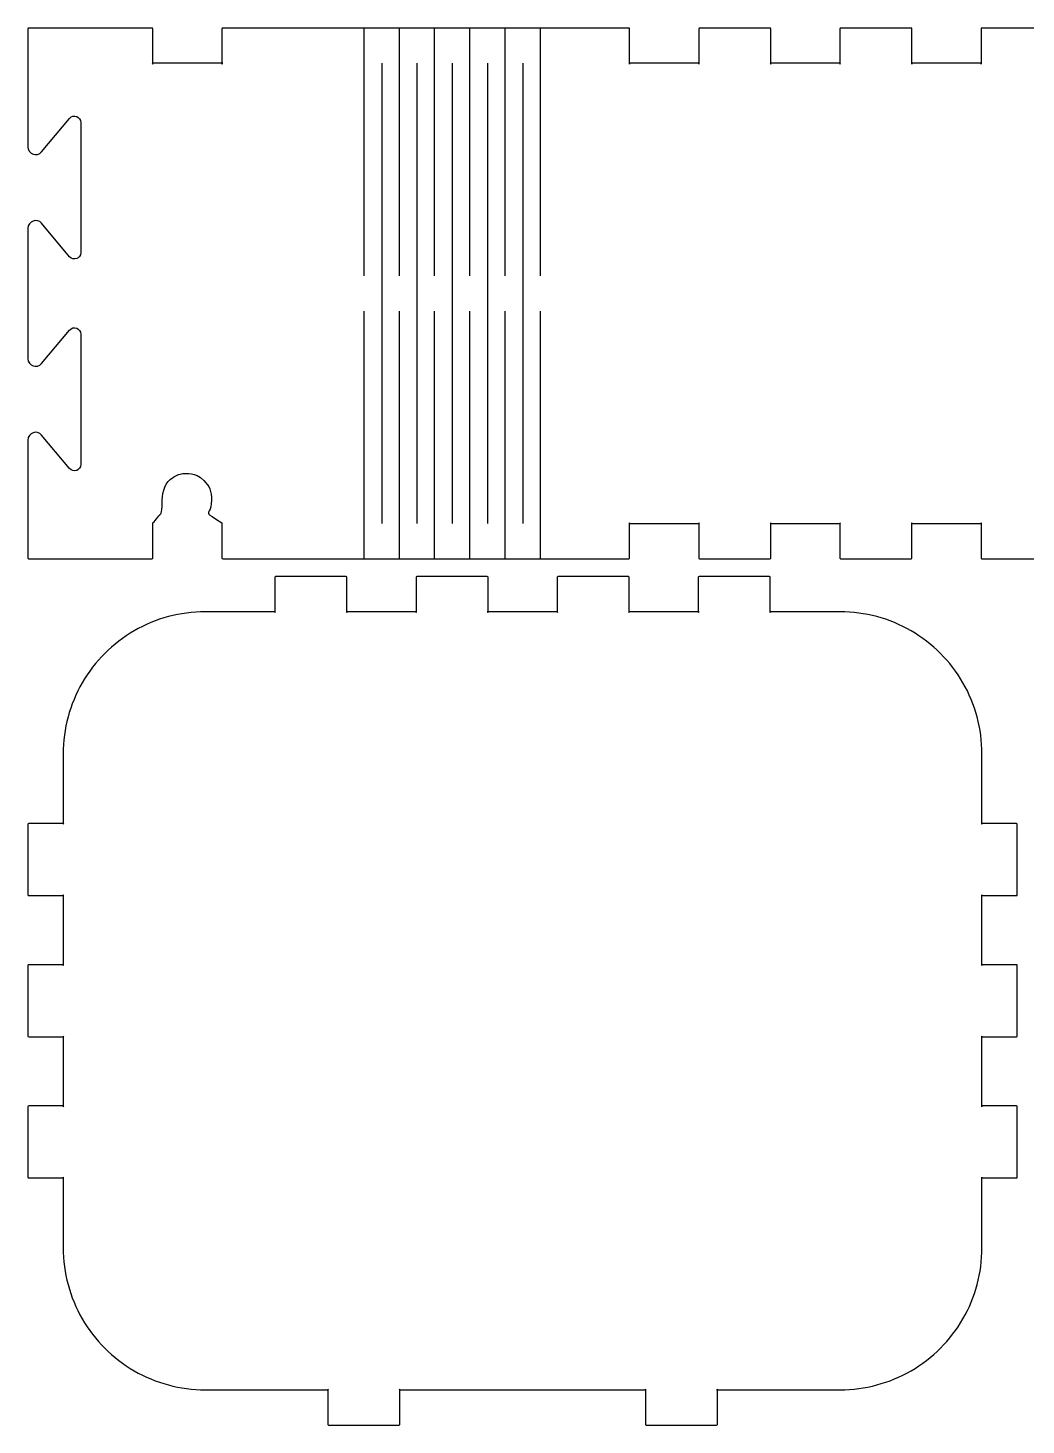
# Model space of a CAD drawing. Extents: x 1 to 449, y -9756 to -9558.
# Drawn here: x 1.2 to 142.7, y -9755.9 to -9558.1 of the extents above; entities that cross this region are included whole.
import ezdxf

# ---------------------------------------------------------------- set-up
doc = ezdxf.new("R2010")
doc.units = 0
doc.layers.get('0').update_dxf_attribs({"linetype": 'CONTINUOUS'})

msp = doc.modelspace()

# ---------------------------------------------------------------- linework, layer by layer
at = {"color": 7}
for p, q in [((1.25, -9558.1602), (1.25, -9563.1602)), ((18.851563, -9558.0586), (1.351563, -9558.0586)), ((18.953125, -9563.1602), (18.953125, -9558.1602)), ((28.75, -9558.1602), (28.75, -9563.1602)), ((46.351563, -9558.0586), (28.851563, -9558.0586)), ((76.421875, -9558.0586), (46.351563, -9558.0586)), ((48.886721, -9593.148), (48.886721, -9558.0504)), ((53.886721, -9593.148), (53.886721, -9558.0504)), ((58.886721, -9593.148), (58.886721, -9558.0504)), ((63.886721, -9593.148), (63.886721, -9558.0504)), ((68.886721, -9593.148), (68.886721, -9558.0504)), ((73.886721, -9593.148), (73.886721, -9558.0504)), ((86.421875, -9558.0586), (76.421875, -9558.0586)), ((86.523438, -9563.1602), (86.523438, -9558.1602)), ((96.320313, -9558.1602), (96.320313, -9563.1602)), ((106.42187, -9558.0586), (96.421875, -9558.0586)), ((106.52344, -9563.1602), (106.52344, -9558.1602)), ((116.32031, -9558.1602), (116.32031, -9563.1602)), ((126.42187, -9558.0586), (116.42187, -9558.0586)), ((126.52344, -9563.1602), (126.52344, -9558.1602)), ((136.32031, -9558.1602), (136.32031, -9563.1602)), ((146.42187, -9558.0586), (136.42187, -9558.0586)), ((1.25, -9563.1602), (1.25, -9574.8828)), ((28.851563, -9563.0586), (18.851563, -9563.0586)), ((51.386721, -9563.0504), (51.386721, -9628.2496)), ((56.386721, -9563.0504), (56.386721, -9628.2496)), ((61.386721, -9563.0504), (61.386721, -9628.2496)), ((66.386721, -9563.0504), (66.386721, -9628.2496)), ((71.386721, -9563.0504), (71.386721, -9628.2496)), ((96.421875, -9563.0586), (86.421875, -9563.0586)), ((116.42187, -9563.0586), (106.42187, -9563.0586)), ((136.42187, -9563.0586), (126.42187, -9563.0586)), ((3.191407, -9575.5898), (7.160157, -9570.8594)), ((8.75, -9571.4375), (8.75, -9589.8789)), ((7.160157, -9590.457), (3.191407, -9585.7266)), ((1.25, -9586.4336), (1.25, -9604.875)), ((48.886721, -9633.2496), (48.886721, -9598.148)), ((53.886721, -9633.2496), (53.886721, -9598.148)), ((58.886721, -9633.2496), (58.886721, -9598.148)), ((63.886721, -9633.2496), (63.886721, -9598.148)), ((68.886721, -9633.2496), (68.886721, -9598.148)), ((73.886721, -9633.2496), (73.886721, -9598.148)), ((3.191407, -9605.582), (7.160157, -9600.8516)), ((8.75, -9601.4297), (8.75, -9619.8711)), ((7.160157, -9620.4492), (3.191407, -9615.7188)), ((1.25, -9616.4258), (1.25, -9628.1484)), ((27.809384, -9627.5657), (28.750003, -9628.148)), ((1.25, -9628.1484), (1.250001, -9633.1484)), ((18.953125, -9633.1484), (18.953125, -9628.1484)), ((28.750003, -9628.148), (28.750003, -9633.148)), ((86.421875, -9628.25), (96.421875, -9628.25)), ((86.523438, -9633.1484), (86.523438, -9628.1484)), ((96.320313, -9628.1484), (96.320313, -9633.1484)), ((106.42187, -9628.25), (116.42187, -9628.25)), ((106.52344, -9633.1484), (106.52344, -9628.1484)), ((116.32031, -9628.1484), (116.32031, -9633.1484)), ((126.42187, -9628.25), (136.42187, -9628.25)), ((126.52344, -9633.1484), (126.52344, -9628.1484)), ((136.32031, -9628.1484), (136.32031, -9633.1484)), ((1.351563, -9633.25), (18.851563, -9633.25)), ((1.351563, -9633.25), (1.351563, -9633.25)), ((28.851565, -9633.2496), (46.351565, -9633.2496)), ((46.351563, -9633.25), (76.421875, -9633.25)), ((76.421875, -9633.25), (86.421875, -9633.25)), ((96.421875, -9633.25), (106.42187, -9633.25)), ((116.42187, -9633.25), (126.42187, -9633.25)), ((136.42187, -9633.25), (146.42187, -9633.25)), ((36.25, -9635.8555), (36.25, -9640.8555)), ((46.351562, -9635.7539), (36.351562, -9635.7539)), ((46.453125, -9640.8555), (46.453125, -9635.8555)), ((56.25, -9635.8555), (56.25, -9640.8555)), ((66.351562, -9635.7539), (56.351562, -9635.7539)), ((66.453125, -9640.8555), (66.453125, -9635.8555)), ((76.25, -9635.8555), (76.25, -9640.8555)), ((86.351562, -9635.7539), (76.351562, -9635.7539)), ((86.453125, -9640.8555), (86.453125, -9635.8555)), ((96.25, -9635.8555), (96.25, -9640.8555)), ((106.35156, -9635.7539), (96.351562, -9635.7539)), ((106.45313, -9640.8555), (106.45313, -9635.8555)), ((36.351562, -9640.7539), (26.351562, -9640.7539)), ((56.351562, -9640.7539), (46.351562, -9640.7539)), ((76.351562, -9640.7539), (66.351562, -9640.7539)), ((96.351562, -9640.7539), (86.351562, -9640.7539)), ((116.35156, -9640.7539), (106.35156, -9640.7539)), ((6.253906, -9660.8516), (6.253906, -9670.8516)), ((136.44922, -9670.8516), (136.44922, -9660.8516)), ((1.253906, -9670.8516), (1.253906, -9680.8516)), ((6.355469, -9670.75), (1.355469, -9670.75)), ((141.34766, -9670.75), (136.34766, -9670.75)), ((141.44922, -9680.8516), (141.44922, -9670.8516)), ((1.355469, -9680.9531), (6.355469, -9680.9531)), ((6.253906, -9680.8516), (6.253906, -9690.8516)), ((136.34766, -9680.9531), (141.34766, -9680.9531)), ((136.44922, -9690.8516), (136.44922, -9680.8516)), ((1.253906, -9690.8516), (1.253906, -9700.8516)), ((6.355469, -9690.75), (1.355469, -9690.75)), ((141.34766, -9690.75), (136.34766, -9690.75)), ((141.44922, -9700.8516), (141.44922, -9690.8516)), ((1.355469, -9700.9531), (6.355469, -9700.9531)), ((6.253906, -9700.8516), (6.253906, -9710.8516)), ((136.34766, -9700.9531), (141.34766, -9700.9531)), ((136.44922, -9710.8516), (136.44922, -9700.8516)), ((1.253906, -9710.8516), (1.253906, -9720.8516)), ((6.355469, -9710.75), (1.355469, -9710.75)), ((141.34766, -9710.75), (136.34766, -9710.75)), ((141.44922, -9720.8516), (141.44922, -9710.8516)), ((1.355469, -9720.9531), (6.355469, -9720.9531)), ((6.253906, -9720.8516), (6.253906, -9730.8516)), ((136.34766, -9720.9531), (141.34766, -9720.9531)), ((136.44922, -9730.8516), (136.44922, -9720.8516)), ((26.351562, -9750.9492), (43.851562, -9750.9492)), ((43.75, -9750.8477), (43.75, -9755.8477)), ((53.851562, -9750.9492), (71.351562, -9750.9492)), ((53.953125, -9755.8477), (53.953125, -9750.8477)), ((71.351562, -9750.9492), (88.851562, -9750.9492)), ((88.75, -9750.8477), (88.75, -9755.8477)), ((98.851562, -9750.9492), (116.35156, -9750.9492)), ((98.953125, -9755.8477), (98.953125, -9750.8477)), ((43.851562, -9755.9492), (53.851562, -9755.9492)), ((88.851562, -9755.9492), (98.851562, -9755.9492))]:
    msp.add_line(p, q, dxfattribs=at)
for points in [[(1.351563, -9558.0586), (1.296876, -9558.0586), (1.25, -9558.1016), (1.25, -9558.1602)], [(18.953125, -9558.1602), (18.953125, -9558.1052), (18.910155, -9558.0586), (18.851563, -9558.0586)], [(28.851563, -9558.0586), (28.796873, -9558.0586), (28.75, -9558.1016), (28.75, -9558.1602)], [(86.523438, -9558.1602), (86.523438, -9558.1052), (86.480468, -9558.0586), (86.421875, -9558.0586)], [(96.421875, -9558.0586), (96.367185, -9558.0586), (96.320313, -9558.1016), (96.320313, -9558.1602)], [(106.52344, -9558.1602), (106.52344, -9558.1052), (106.48044, -9558.0586), (106.42187, -9558.0586)], [(116.42187, -9558.0586), (116.36717, -9558.0586), (116.32031, -9558.1016), (116.32031, -9558.1602)], [(126.52344, -9558.1602), (126.52344, -9558.1052), (126.48044, -9558.0586), (126.42187, -9558.0586)], [(136.42187, -9558.0586), (136.36717, -9558.0586), (136.32031, -9558.1016), (136.32031, -9558.1602)], [(18.851563, -9563.0586), (18.906253, -9563.0586), (18.953125, -9563.1016), (18.953125, -9563.1602)], [(28.75, -9563.1602), (28.75, -9563.1052), (28.79297, -9563.0586), (28.851563, -9563.0586)], [(86.421875, -9563.0586), (86.476565, -9563.0586), (86.523438, -9563.1016), (86.523438, -9563.1602)], [(96.320313, -9563.1602), (96.320313, -9563.1052), (96.363283, -9563.0586), (96.421875, -9563.0586)], [(106.42187, -9563.0586), (106.47657, -9563.0586), (106.52344, -9563.1016), (106.52344, -9563.1602)], [(116.32031, -9563.1602), (116.32031, -9563.1052), (116.36331, -9563.0586), (116.42187, -9563.0586)], [(126.42187, -9563.0586), (126.47657, -9563.0586), (126.52344, -9563.1016), (126.52344, -9563.1602)], [(136.32031, -9563.1602), (136.32031, -9563.1052), (136.36331, -9563.0586), (136.42187, -9563.0586)], [(7.160157, -9570.8594), (7.699219, -9570.2148), (8.75, -9570.5977), (8.75, -9571.4375)], [(1.25, -9574.8828), (1.25, -9575.9102), (2.53125, -9576.375), (3.191407, -9575.5898)], [(3.191407, -9585.7266), (2.53125, -9584.9414), (1.25, -9585.4063), (1.25, -9586.4336)], [(8.75, -9589.8789), (8.75, -9590.7188), (7.699219, -9591.1016), (7.160157, -9590.457)], [(7.160157, -9600.8516), (7.699219, -9600.207), (8.75, -9600.5898), (8.75, -9601.4297)], [(1.25, -9604.875), (1.25, -9605.9023), (2.53125, -9606.3672), (3.191407, -9605.582)], [(3.191407, -9615.7188), (2.53125, -9614.9336), (1.25, -9615.3984), (1.25, -9616.4258)], [(8.75, -9619.8711), (8.75, -9620.7109), (7.699219, -9621.0938), (7.160157, -9620.4492)], [(21.427069, -9622.0011), (22.269502, -9621.3411), (22.97639, -9621.147), (23.358859, -9621.1501)], [(23.358859, -9621.1501), (24.243656, -9621.2331), (25.252215, -9620.9297), (26.701578, -9622.7626)], [(20.264922, -9625.3065), (20.228742, -9624.277), (20.523882, -9622.7088), (21.427069, -9622.0011)], [(26.701578, -9622.7626), (27.175638, -9623.3621), (27.425903, -9624.6965), (27.156208, -9625.8626)], [(19.948954, -9626.973), (19.948954, -9626.973), (20.32338, -9626.973), (20.264922, -9625.3065)], [(18.953125, -9628.1484), (18.953125, -9628.2034), (20.007544, -9626.973), (19.948954, -9626.973)], [(27.156208, -9625.8626), (26.912954, -9626.9143), (26.314598, -9626.6508), (27.809384, -9627.5657)], [(86.523438, -9628.1484), (86.523438, -9628.2034), (86.480468, -9628.25), (86.421875, -9628.25)], [(96.421875, -9628.25), (96.367185, -9628.25), (96.320313, -9628.207), (96.320313, -9628.1484)], [(106.52344, -9628.1484), (106.52344, -9628.2034), (106.48044, -9628.25), (106.42187, -9628.25)], [(116.42187, -9628.25), (116.36717, -9628.25), (116.32031, -9628.207), (116.32031, -9628.1484)], [(126.52344, -9628.1484), (126.52344, -9628.2034), (126.48044, -9628.25), (126.42187, -9628.25)], [(136.42187, -9628.25), (136.36717, -9628.25), (136.32031, -9628.207), (136.32031, -9628.1484)], [(1.250001, -9633.1484), (1.250001, -9633.2034), (1.292969, -9633.25), (1.351563, -9633.25)], [(18.851563, -9633.25), (18.906253, -9633.25), (18.953125, -9633.207), (18.953125, -9633.1484)], [(28.750003, -9633.148), (28.750003, -9633.203), (28.792973, -9633.2496), (28.851565, -9633.2496)], [(86.421875, -9633.25), (86.476565, -9633.25), (86.523438, -9633.207), (86.523438, -9633.1484)], [(96.320313, -9633.1484), (96.320313, -9633.2034), (96.363283, -9633.25), (96.421875, -9633.25)], [(106.42187, -9633.25), (106.47657, -9633.25), (106.52344, -9633.207), (106.52344, -9633.1484)], [(116.32031, -9633.1484), (116.32031, -9633.2034), (116.36331, -9633.25), (116.42187, -9633.25)], [(126.42187, -9633.25), (126.47657, -9633.25), (126.52344, -9633.207), (126.52344, -9633.1484)], [(136.32031, -9633.1484), (136.32031, -9633.2034), (136.36331, -9633.25), (136.42187, -9633.25)], [(36.351562, -9635.7539), (36.296872, -9635.7539), (36.25, -9635.7969), (36.25, -9635.8555)], [(46.453125, -9635.8555), (46.453125, -9635.8005), (46.410155, -9635.7539), (46.351562, -9635.7539)], [(56.351562, -9635.7539), (56.296872, -9635.7539), (56.25, -9635.7969), (56.25, -9635.8555)], [(66.453125, -9635.8555), (66.453125, -9635.8005), (66.410155, -9635.7539), (66.351562, -9635.7539)], [(76.351562, -9635.7539), (76.296872, -9635.7539), (76.25, -9635.7969), (76.25, -9635.8555)], [(86.453125, -9635.8555), (86.453125, -9635.8005), (86.410155, -9635.7539), (86.351562, -9635.7539)], [(96.351562, -9635.7539), (96.296872, -9635.7539), (96.25, -9635.7969), (96.25, -9635.8555)], [(106.45313, -9635.8555), (106.45313, -9635.8005), (106.41013, -9635.7539), (106.35156, -9635.7539)], [(26.351562, -9640.7539), (22.824219, -9640.7539), (19.355469, -9641.6836), (16.300781, -9643.4453)], [(36.25, -9640.8555), (36.25, -9640.8005), (36.29297, -9640.7539), (36.351562, -9640.7539)], [(46.351562, -9640.7539), (46.406252, -9640.7539), (46.453125, -9640.7969), (46.453125, -9640.8555)], [(56.25, -9640.8555), (56.25, -9640.8005), (56.29297, -9640.7539), (56.351562, -9640.7539)], [(66.351562, -9640.7539), (66.406252, -9640.7539), (66.453125, -9640.7969), (66.453125, -9640.8555)], [(76.25, -9640.8555), (76.25, -9640.8005), (76.29297, -9640.7539), (76.351562, -9640.7539)], [(86.351562, -9640.7539), (86.406252, -9640.7539), (86.453125, -9640.7969), (86.453125, -9640.8555)], [(96.25, -9640.8555), (96.25, -9640.8005), (96.29297, -9640.7539), (96.351562, -9640.7539)], [(106.35156, -9640.7539), (106.40626, -9640.7539), (106.45313, -9640.7969), (106.45313, -9640.8555)], [(126.40234, -9643.4453), (123.34766, -9641.6797), (119.87891, -9640.7539), (116.35156, -9640.7539)], [(16.300781, -9643.4453), (13.246094, -9645.2109), (10.707031, -9647.7461), (8.945312, -9650.8008)], [(133.75781, -9650.8008), (131.99219, -9647.7461), (129.45703, -9645.207), (126.40234, -9643.4453)], [(8.945312, -9650.8008), (7.179688, -9653.8555), (6.253906, -9657.3242), (6.253906, -9660.8516)], [(136.44922, -9660.8516), (136.44922, -9657.3242), (135.51953, -9653.8555), (133.75781, -9650.8008)], [(1.355469, -9670.75), (1.300781, -9670.75), (1.253906, -9670.793), (1.253906, -9670.8516)], [(6.253906, -9670.8516), (6.253906, -9670.7966), (6.296875, -9670.75), (6.355469, -9670.75)], [(136.34766, -9670.75), (136.40236, -9670.75), (136.44922, -9670.793), (136.44922, -9670.8516)], [(141.44922, -9670.8516), (141.44922, -9670.7966), (141.40622, -9670.75), (141.34766, -9670.75)], [(1.253906, -9680.8516), (1.253906, -9680.9066), (1.296875, -9680.9531), (1.355469, -9680.9531)], [(6.355469, -9680.9531), (6.300781, -9680.9531), (6.253906, -9680.9101), (6.253906, -9680.8516)], [(136.44922, -9680.8516), (136.44922, -9680.9066), (136.40622, -9680.9531), (136.34766, -9680.9531)], [(141.34766, -9680.9531), (141.40236, -9680.9531), (141.44922, -9680.9101), (141.44922, -9680.8516)], [(1.355469, -9690.75), (1.300781, -9690.75), (1.253906, -9690.793), (1.253906, -9690.8516)], [(6.253906, -9690.8516), (6.253906, -9690.7966), (6.296875, -9690.75), (6.355469, -9690.75)], [(136.34766, -9690.75), (136.40236, -9690.75), (136.44922, -9690.793), (136.44922, -9690.8516)], [(141.44922, -9690.8516), (141.44922, -9690.7966), (141.40622, -9690.75), (141.34766, -9690.75)], [(1.253906, -9700.8516), (1.253906, -9700.9066), (1.296875, -9700.9531), (1.355469, -9700.9531)], [(6.355469, -9700.9531), (6.300781, -9700.9531), (6.253906, -9700.9101), (6.253906, -9700.8516)], [(136.44922, -9700.8516), (136.44922, -9700.9066), (136.40622, -9700.9531), (136.34766, -9700.9531)], [(141.34766, -9700.9531), (141.40236, -9700.9531), (141.44922, -9700.9101), (141.44922, -9700.8516)], [(1.355469, -9710.75), (1.300781, -9710.75), (1.253906, -9710.793), (1.253906, -9710.8516)], [(6.253906, -9710.8516), (6.253906, -9710.7966), (6.296875, -9710.75), (6.355469, -9710.75)], [(136.34766, -9710.75), (136.40236, -9710.75), (136.44922, -9710.793), (136.44922, -9710.8516)], [(141.44922, -9710.8516), (141.44922, -9710.7966), (141.40622, -9710.75), (141.34766, -9710.75)], [(1.253906, -9720.8516), (1.253906, -9720.9066), (1.296875, -9720.9531), (1.355469, -9720.9531)], [(6.355469, -9720.9531), (6.300781, -9720.9531), (6.253906, -9720.9101), (6.253906, -9720.8516)], [(136.44922, -9720.8516), (136.44922, -9720.9066), (136.40622, -9720.9531), (136.34766, -9720.9531)], [(141.34766, -9720.9531), (141.40236, -9720.9531), (141.44922, -9720.9101), (141.44922, -9720.8516)], [(6.253906, -9730.8516), (6.253906, -9734.3789), (7.183594, -9737.8477), (8.945312, -9740.9023)], [(133.75781, -9740.9023), (135.52344, -9737.8477), (136.44922, -9734.3789), (136.44922, -9730.8516)], [(8.945312, -9740.9023), (10.710938, -9743.957), (13.246094, -9746.4961), (16.300781, -9748.2578)], [(126.40234, -9748.2578), (129.45703, -9746.4922), (131.99609, -9743.957), (133.75781, -9740.9023)], [(16.300781, -9748.2578), (19.355469, -9750.0234), (22.824219, -9750.9492), (26.351562, -9750.9492)], [(116.35156, -9750.9492), (119.87891, -9750.9492), (123.34766, -9750.0195), (126.40234, -9748.2578)], [(43.851562, -9750.9492), (43.796872, -9750.9492), (43.75, -9750.9062), (43.75, -9750.8477)], [(53.953125, -9750.8477), (53.953125, -9750.9027), (53.910155, -9750.9492), (53.851562, -9750.9492)], [(88.851562, -9750.9492), (88.796872, -9750.9492), (88.75, -9750.9062), (88.75, -9750.8477)], [(98.953125, -9750.8477), (98.953125, -9750.9027), (98.910155, -9750.9492), (98.851562, -9750.9492)], [(43.75, -9755.8477), (43.75, -9755.9027), (43.79297, -9755.9492), (43.851562, -9755.9492)], [(53.851562, -9755.9492), (53.906252, -9755.9492), (53.953125, -9755.9062), (53.953125, -9755.8477)], [(88.75, -9755.8477), (88.75, -9755.9027), (88.79297, -9755.9492), (88.851562, -9755.9492)], [(98.851562, -9755.9492), (98.906252, -9755.9492), (98.953125, -9755.9062), (98.953125, -9755.8477)]]:
    msp.add_open_spline(points, degree=3, dxfattribs=at)

doc.saveas('drawing.dxf')
